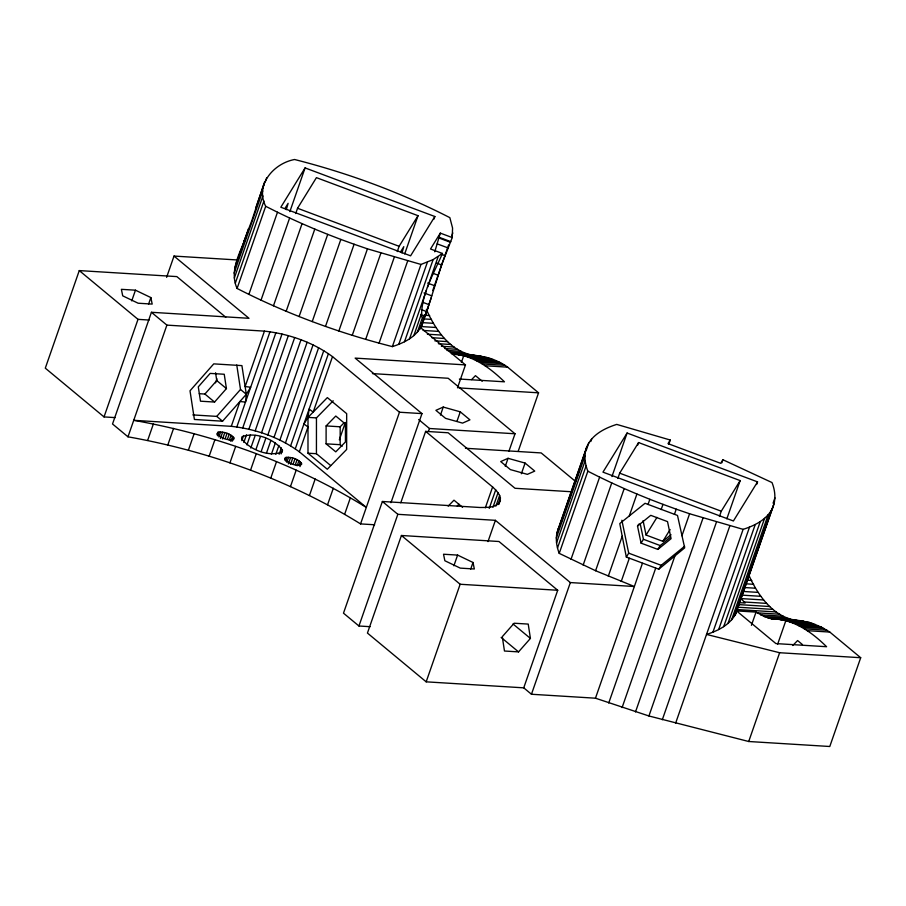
<?xml version="1.0" encoding="UTF-8"?>
<svg xmlns="http://www.w3.org/2000/svg" width="906" height="906" viewBox="0 0 906 906"><rect width="100%" height="100%" fill="white"/><g stroke="black" fill="none" stroke-linecap="round" stroke-linejoin="round"><path stroke-width="1.36" d="M299.354 451.822C279.592 437.36 255.537 429.002 231.29 426.33L133.726 420.316C215.605 434.891 295.481 463.589 366.318 507.417L299.354 451.822L308.006 426.975L303.929 423.974L308.006 417.383L327.349 397.609L346.67 413.646L346.647 449.467L327.304 469.24L307.983 453.193L308.006 417.383L309.116 409.082L313.193 412.083L332.502 356.624C312.74 342.162 288.686 333.816 264.439 331.132L166.885 325.118L151.427 312.287L112.525 423.985L127.984 436.817C209.864 451.381 289.739 480.089 360.565 523.906L374.642 524.778M330.577 465.458L316.432 453.713L316.454 417.904L333.204 400.78M326.103 443.827L326.115 425.922L335.786 416.035L345.446 424.053L345.435 441.958L335.764 451.845L326.103 443.827L340.18 444.699L342.106 446.296M340.18 444.699L340.18 426.794L344.054 422.83M264.439 331.132L245.13 386.59L250.679 387.202L246.307 394.269L222.548 421.199L194.405 419.467L190.011 390.803L213.759 363.872L241.913 365.616L246.307 394.269L245.492 402.094L239.943 401.494L231.29 426.33M457.496 387.825L465.469 364.903L420.554 327.61C414.529 337.768 403.204 343.125 392.366 346.613C338.685 333 286.387 313.714 237.089 288.459C229.116 271.041 239.931 252.842 246.104 236.817L235.956 264.133M237.089 288.459L265.696 206.296C254.756 184.949 273.703 163.374 294.575 159.501C348.255 173.114 400.554 192.4 449.852 217.655L452.57 228.063L452.23 237.576L441.607 264.948L427.406 309.478L420.225 328.244M370.09 626.692L358.946 626.001L343.487 613.169L382.377 501.482L397.836 514.314L495.401 520.327L570.35 582.569L634.359 586.51L595.593 570.735L559.229 553.373C556.227 545.684 555.084 536.907 558.164 529.059L586.782 446.896C591.924 434.654 604.721 428.198 616.726 424.404L670.247 440.022L668.821 444.121M559.229 553.373L587.847 471.211C584.846 463.521 583.702 454.744 586.782 446.896M523.736 687.835L557.711 590.27L498.98 541.505L401.426 535.491L367.44 633.067L426.171 681.833L523.736 687.835L531.46 694.256L595.468 698.198L648.923 715.978L748.718 741.504L829.783 746.499L860.7 657.722L779.636 652.728L706.533 634.438C717.19 631.029 728.141 625.774 734.392 616.057L770.983 510.984C776.329 502.445 775.649 491.596 772.003 482.558L722.909 459.75L720.7 463.34L668.028 443.623L670.247 440.022M282.457 450.101L282.174 451.935C268.912 457.315 250.045 449.908 241.619 438.674L241.902 436.851C255.164 431.471 274.031 438.866 282.457 450.101L281.132 453.906M434.767 251.811L440.316 233.114L452.23 237.576M286.296 209.66L288.119 203.34L284.994 208.403M401.97 252.978L403.793 246.659L400.667 251.721M244.031 240.928L243.725 241.947L251.823 220.622L264.563 181.959M420.814 314.676L424.472 316.047L422.728 317.734L421.618 316.579C421.143 293.85 433.895 273.646 442.434 253.454L430.52 248.991L440.316 233.114M225.775 317.236L176.84 276.602L79.275 270.588L45.3 368.164L104.031 416.919L115.175 417.609M131.732 300.883L135.458 290.192L150.86 297.576L152.185 304.088L138.12 303.216L122.718 295.843L121.381 289.331L135.458 290.192M104.031 416.919L138.006 319.354L79.275 270.588M148.539 304.257L150.86 297.576M166.613 277.338L174.02 256.07L238.029 260.011M127.984 436.817L166.885 325.118M147.644 440.441L153.386 423.94M167.837 444.903L173.578 428.402M234.643 268.516L248.55 228.572M255.605 208.323L263.261 186.353M265.277 181.766L266.647 177.848M234.099 273.159L262.717 190.996M234.326 278.04L262.944 195.877M235.322 283.148L263.94 200.985M188.403 450.157L194.156 433.668M215.549 382.842L216.942 378.833M248.878 294.393L277.485 212.231L265.696 206.296M289.863 211.63L305.084 167.916L434.857 216.511L433.94 219.15M261.019 300.18L289.626 218.018L277.485 212.231M209.161 456.182L214.915 439.682M216.998 434.857L217.882 432.321C223.601 431.335 230.622 433.578 234.167 438.255L233.476 439.614C227.768 440.588 220.736 438.345 217.191 433.668L217.882 432.321M217.723 435.797L219.048 431.992M295.707 213.544L297.542 208.267L316.432 177.644L418.017 215.685L404.688 253.94M218.901 437.02L220.668 431.947M220.418 438.504L222.627 432.162M222.582 438.991L224.79 432.649M225.254 438.425L227.021 433.351M273.465 305.809L302.072 223.646L289.626 218.018M227.383 439.308L229.15 434.234M229.286 440.316L231.053 435.242M230.826 441.369L232.593 436.296M236.84 426.941L269.988 331.743M232.321 441.131L233.646 437.315M229.931 462.887L235.673 446.398M242.74 427.904L275.888 332.717M286.171 311.268L314.79 229.105L302.072 223.646M241.789 440.61L243.555 435.537M243.827 442.434L246.477 434.823M248.878 429.229L282.026 334.031M246.919 444.914L250.452 434.767M255.175 430.871L288.323 335.673M250.792 448.051L255.22 435.367M299.105 316.534L327.723 234.371L314.79 229.105M261.517 432.819L294.665 337.621M256.024 449.263L260.441 436.579M250.52 470.248L256.262 453.747M261.37 451.007L265.786 438.323M267.814 435.027L300.962 339.829M266.455 453.17L270.871 440.475M312.23 321.585L340.837 239.422L327.723 234.371M273.974 437.473L307.123 342.287M271.381 454.325L275.356 442.898M279.886 440.123L313.034 344.926M275.832 454.314L278.923 445.435M270.747 478.175L276.5 461.686M279.139 454.234L281.358 447.881M325.492 326.409L354.099 244.246L340.837 239.422M285.458 442.921L318.618 347.734M284.711 460.055L285.594 457.519C291.279 456.805 298.425 458.832 301.721 463.713L301.539 464.45C295.956 466.522 288.074 463.578 284.677 458.776L285.594 457.519M290.622 445.843L323.77 350.645M285.537 461.052L286.862 457.247M286.783 462.32L288.55 457.247M288.357 463.872L290.566 457.53M295.277 448.821L328.425 353.623M290.554 464.404L292.763 458.051M338.844 330.996L367.451 248.833L420.973 264.45L433.113 259.603L442.434 253.454M293.216 463.872L294.982 458.798M295.311 464.789L297.077 459.716M297.145 465.809L298.912 460.735M290.452 486.613L296.194 470.123M299.037 465.593L300.362 461.788M299.988 466.613L301.313 462.807M352.253 335.322L380.86 253.159M309.444 495.491L315.186 478.991M365.673 339.376L394.28 257.213M397.281 251.574L399.116 246.307L418.017 215.685M339.331 439.818L345.379 422.445M379.059 343.136L407.666 260.973M327.564 504.721L333.317 488.221M392.366 346.613L420.973 264.45M398.776 344.359L427.383 262.196M404.495 341.766L433.113 259.603M344.654 514.223L350.407 497.722M409.523 338.844L426.432 290.294M427.485 287.27L438.13 256.681M413.827 335.616L421.505 313.555M417.406 332.072L422.502 317.428M432.717 290.588L448.617 244.903M451.868 235.594L452.785 232.933M420.701 328.131L431.301 297.678M420.622 328.833L428.051 307.519M360.565 523.906L399.467 412.219L332.502 356.624M390.962 502.694L421.981 413.612L355.141 358.108L465.469 364.903M400.78 502.785L425.639 431.381L448.153 432.774L515.004 488.277L572.264 491.799M358.946 626.001L397.836 514.314M428.515 431.165L429.444 428.493L418.663 419.546M440.463 415.084L443.249 407.066L460.271 411.834L469.931 419.852L462.57 423.113L445.548 418.346L435.899 410.327L443.249 407.066M461.38 362.457L463.827 355.435M457.009 421.188L460.271 411.834M453.883 565.797L457.609 555.095L473.011 562.479L474.336 568.991L460.259 568.119L444.857 560.746L443.532 554.234L457.609 555.095M485.344 507.813L492.604 486.986L425.639 431.381M426.171 681.833L460.146 584.257L401.426 535.491M508.968 451.143L515.016 433.77L448.176 378.266L372.423 373.6M489.229 508.402L495.673 489.92L492.604 486.986M505.276 466.33L508.062 458.311L525.084 463.079L534.744 471.097L527.383 474.359L510.372 469.591L500.712 461.573L508.062 458.311M470.678 569.161L473.011 562.479M492.955 507.303L498.017 492.762L495.673 489.92M495.933 506.024L499.625 495.446L498.017 492.762M498.141 504.574L500.44 497.96L499.625 495.446M499.081 504.212L500.44 497.96M518.255 451.12L538.56 392.819L507.643 367.156C491.833 355.446 471.369 354.348 452.468 354.11C472.977 355.005 490.293 368.119 504.449 381.811L459.41 379.036M487.983 541.607L495.401 520.327M521.358 473.77L525.084 463.079M556.85 533.441L585.469 451.279M560.701 523.611L582.852 460.01M586.091 450.724L588.855 442.774M556.295 538.085L584.914 455.922M590.757 441.596L591.686 438.946M556.51 542.954L585.129 460.792M557.484 548.062L586.103 465.899M571.018 559.296L599.625 477.134L587.847 471.211M531.46 694.256L570.35 582.569M611.946 476.556L627.099 433.023L757.541 481.879L756.623 484.517M583.147 565.095L611.754 482.932L599.625 477.134M617.847 478.447L619.681 473.17L638.583 442.558L740.157 480.588L726.838 518.844M637.654 445.186L638.583 442.558M595.593 570.735L624.2 488.572L611.754 482.932M608.3 576.193L622.207 536.239L619.783 523.566L645.049 503.294L677.495 515.446L684.687 547.87L658.787 569.195L626.329 557.043L622.207 536.239M629.262 516.001L636.918 494.03L624.2 488.572M621.233 581.459L629.319 558.266M648.028 504.517L649.851 499.297L636.918 494.03M595.468 698.198L642.433 563.317M661.154 509.568L662.977 504.348L649.851 499.297M608.73 703.022L655.695 568.141M674.415 514.393L676.238 509.172L662.977 504.348M622.082 707.609L674.891 555.967M681.946 535.729L689.591 513.759L743.124 529.353C753.781 525.944 764.732 520.701 770.983 510.984M721.844 462.819L722.909 459.75M635.502 711.935L703.011 518.073M648.923 715.978L716.431 522.128M719.432 516.488L721.267 511.211L740.157 480.588M662.309 719.749L729.817 525.888M675.616 723.203L743.124 529.353M712.931 632.173L749.534 527.099M718.662 629.579L755.253 524.506M723.69 626.669L760.281 521.584M727.994 623.43L764.585 518.357M731.561 619.897L768.152 514.812M773.078 503.158L774.936 497.847M736.465 611.357L774.381 502.479M735.355 615.027L773.328 505.978M751.414 625.344L756.034 612.105L764.211 616.499L771.527 618.9L800.213 620.678L809.364 622.456L821.232 627.02L829.794 632.06L860.7 657.722M777.586 644.393L785.796 620.803M748.718 741.504L779.636 652.728M500.463 500.248C497.53 508.175 486.862 507.36 479.942 507.496L382.377 501.482M262.751 187.191L264.303 184.099M558.164 529.059L560.248 524.936M734.392 616.057L736.737 611.052L775.921 643.588L826.589 646.714C811.878 632.184 793.135 618.73 771.527 618.9M305.084 167.916L280.826 207.236L410.599 255.832L434.857 216.511M627.099 433.023L602.966 472.139L733.407 520.984L757.541 481.879M637.518 526.092L650.757 515.333L667.529 521.618L671.086 538.662L657.858 549.41L641.074 543.136L637.518 526.092L638.707 524.166M626.329 557.043L628.719 553.17L621.856 520.225M641.074 543.136L643.441 539.285L640.168 523.555M670.995 534.699L662.852 541.324L646.069 535.038L656.963 517.371M657.858 549.41L660.225 545.571L670.406 537.292M662.852 541.324L670.112 529.546M658.787 569.195L661.176 565.321L684.619 546.261M199.263 393.691L204.903 394.042L216.772 380.577L215.571 372.751M214.552 402.06L226.432 388.595L224.235 374.257L210.158 373.397L198.289 386.862L200.486 401.188L214.552 402.06L204.903 394.042M192.831 414.914L216.749 416.386L240.509 389.467L236.76 364.993M518.538 651.89L530.418 638.424L528.221 624.087L514.144 623.226L502.275 636.692L504.472 651.018L518.538 651.89L501.143 637.439M471.596 379.614L475.457 375.65L482.219 381.267M448.176 506.114L453.985 500.18L462.57 507.315M457.247 506.001L458.968 504.234M792.773 645.502L797.597 640.553L802.433 644.574M474.982 355.503C450.882 352.547 435.469 330.033 426.386 309.456M800.213 620.678C774.653 619.523 757.869 595.786 748.526 574.359M424.019 315.22L429.648 315.571M423.045 318.867L431.494 319.388M422.003 322.615L433.261 323.306M420.373 326.511L435.854 327.474M151.427 312.287L248.98 318.3L174.02 256.07M423.102 330.441L438.583 331.392M427.383 334.201L441.46 335.073M138.006 319.354L149.162 320.045M431.788 337.7L444.45 338.482M434.857 340.837L447.564 341.619M438.368 343.714L450.792 344.484M441.403 346.273L454.11 347.055M444.857 348.55L457.53 349.331M446.952 350.441L461.018 351.313M450.52 352.117L464.585 352.978M451.324 353.306L468.221 354.348M452.196 354.178L478.074 355.775M458.617 354.824L481.131 356.205M461.675 355.412L484.189 356.794M464.699 356.16L487.224 357.553M467.711 357.066L490.225 358.459M470.701 358.13L493.215 359.523M473.657 359.354L496.171 360.747M476.579 360.735L499.093 362.117M479.467 362.253L501.981 363.646M482.32 363.94L504.835 365.322M485.129 365.764L507.643 367.156M458.889 387.904L538.56 392.819M399.467 412.219L421.981 413.612M308.006 417.383L316.454 417.904M429.444 428.493L515.016 433.77M326.115 425.922L340.18 426.794M465.446 448.266L541.188 452.932L575.695 481.573M307.983 453.193L316.432 453.713M747.563 580.214L751.787 580.474M746.601 583.86L753.633 584.291M744.143 587.518L755.4 588.209M743.917 591.505L757.994 592.377M741.029 595.083L760.734 596.295M763.599 599.976L741.085 598.583L745.106 603.034L738.345 602.615M460.146 584.257L557.711 590.27M744.075 601.992L766.601 603.385M738.65 604.608L769.715 606.522M738.435 607.258L772.931 609.387M736.725 609.523L776.261 611.958M735.74 610.848L756.034 612.105M757.156 612.852L779.67 614.234M760.644 614.834L783.169 616.216M764.211 616.499L786.736 617.892M767.846 617.858L790.36 619.251M774.619 619.013L797.133 620.406M780.757 619.727L803.282 621.108M783.815 620.316L806.329 621.709M786.85 621.063L809.364 622.456M789.851 621.969L812.376 623.362M792.841 623.034L815.355 624.427M795.796 624.257L818.311 625.65M798.718 625.638L821.232 627.02M801.606 627.167L824.132 628.549M804.46 628.843L826.974 630.225M807.269 630.667L829.794 632.06M354.099 244.246L367.451 248.833M676.238 509.172L689.591 513.759M438.889 237.202L450.814 241.664M438.776 237.927L450.452 242.298M437.213 243.873L447.994 247.904M441.143 254.201L444.982 255.639M297.542 208.267L399.116 246.307M436.601 263.08L441.607 264.948M433.045 273.329L438.153 275.243M427.621 283.091L434.801 285.775M424.019 292.944L431.8 295.854M422.74 302.31L428.98 304.654M421.29 309.592L426.545 311.551M619.681 473.17L721.267 511.211M643.441 539.285L660.225 545.571M628.719 553.17L661.176 565.321M240.509 389.467L246.307 394.269M513.011 623.974L530.418 638.424M216.772 380.577L226.432 388.595M216.749 416.386L222.548 421.199M643.067 520.622L646.069 535.038"/></g></svg>
